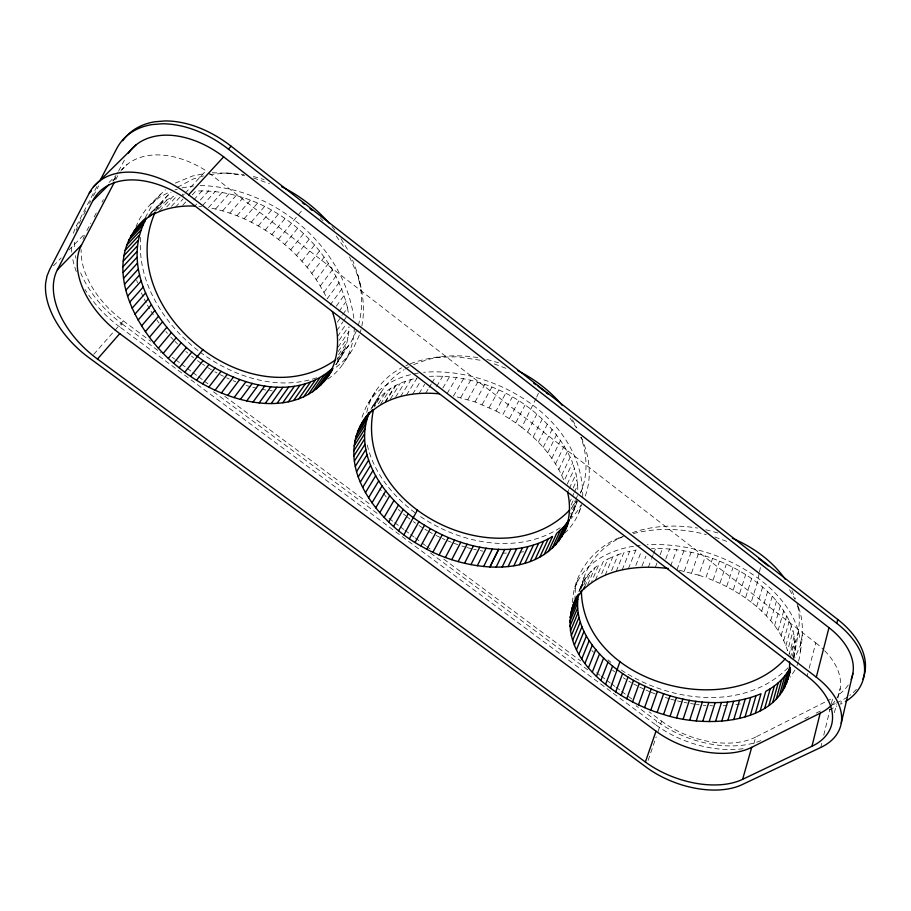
<?xml version="1.0" encoding="UTF-8"?>
<svg xmlns="http://www.w3.org/2000/svg" width="911" height="911" viewBox="0 0 911 911"><rect width="100%" height="100%" fill="white"/><g stroke="black" fill="none" stroke-linecap="round" stroke-linejoin="round"><path stroke-width="0.68" stroke-dasharray="4.55 3.42" d="M793.606 658.551C801.031 628.488 779.918 600.087 757.28 582.698C727.251 559.889 689.263 547.374 651.524 548.57M798.594 661.158C807.34 629.342 785.009 598.823 760.958 580.398C728.709 555.869 687.668 542.705 647.129 544.744M800.427 651.593C802.898 636.39 803.923 620.334 797.911 605.781M336.057 364.571C344.256 353.855 348.856 340.566 349.107 327.083M354.299 327.459C354.185 347.535 344.813 367.828 327.812 379.056M582.733 496.928C583.666 419.219 494.548 366.04 423.604 372.337M572.563 602.524C573.418 571.835 595.475 545.279 624.251 535.873M140.67 237.395C136.832 282.421 164.31 324.51 198.803 351.099M802.249 635.024L800.359 645.216L794.791 658.22M793.697 657.81L794.415 655.18C796.84 638.805 802.067 621.837 797.432 605.325M361.826 326.092C366.279 303.818 360.847 280.85 352.591 260.125M582.083 585.955C585.363 563.863 602.308 546.008 622.076 536.921M759.205 573.349L757.28 582.698L751.222 602.182C767.278 614.709 781.592 630.879 787.548 650.716L793.037 631.004M759.478 572.017L760.583 566.665M798.378 631.357L795.656 641.15L789.154 653.586M570.332 517.881L574.078 510.194L576.8 500.617L570.73 513.975M847.583 696.949A86.944 54.387 17.1 0 1 841.57 700.422L840.659 704.249A87.149 54.353 17.1 0 0 845.533 701.527M834.419 712.653L836.332 704.624M837.938 697.94L840.181 688.579M820.765 747.453L821.768 743.342M823.76 735.131L830.069 709.111M831.401 703.634L832.722 698.156L827.678 700.707M360.403 331.889L360.972 329.577M358.296 325.421C363.09 309.205 362.373 291.748 358 275.521M577.415 580.17L575.319 589.941L574.943 598.732M807.089 676.121L807.795 673.468M809.184 668.15L815.789 642.893L208.243 172.441M366.757 412.33C370.834 393.199 384.283 376.812 401.523 367.885M792.342 656.307L795.223 645.797M793.242 657.116L795.041 650.545M790.247 658.015L794.961 640.934M788.767 655.715L794.221 636.003M785.863 645.671L791.386 625.971M753.83 743.82L755.754 737.022L826.414 701.345M783.722 640.615L789.29 620.926M781.126 635.559L786.728 615.882M778.074 630.526L783.745 610.871M774.601 625.55L780.317 605.906M770.695 620.63L776.479 601.021M766.39 615.825L772.232 596.238M761.698 611.133L767.609 591.581M756.631 606.578L762.609 587.06M751.222 602.182L745.494 597.969L751.621 578.531M745.494 597.969L739.47 593.972L745.676 574.568M739.47 593.972L733.173 590.18L739.47 570.833M733.173 590.18L726.636 586.638L733.013 567.337M359.287 335.237L353.627 347.797L342.821 364.377M726.636 586.638L719.895 583.359L726.363 564.091M361.963 417.249L365.675 407.764L374.888 392.299M580.546 493.01C588.016 475.394 587.561 455.056 580.842 437.291M564.661 533.208C572.825 525.624 578.861 515.683 581.332 504.785L576.97 511.629L570.776 518.883M719.895 583.359L712.983 580.341L719.531 561.13M585.238 496.062C592.378 476.886 589.497 455.227 581.024 436.973M648.142 760.389L656.216 736.828M658.015 731.59L661.602 721.113L649.053 711.787M712.983 580.341L705.923 577.62L712.55 558.454M743.091 748.694A81.489 48.716 19.5 0 1 655.396 724.575L656.626 721.034L636.072 705.763M580.011 589.166L584.042 577.54M679.367 570.286L698.76 575.194L705.467 556.074M796.988 665.702L798.195 662.286M691.517 573.076L698.316 554.002M684.229 571.265L691.107 552.248M574.761 588.688C582.653 563.533 609.038 550.119 633.509 546.281M676.93 569.796L683.888 550.825M374.193 406.966C379.215 391.411 390.238 378.122 404.131 369.65M580.33 588.358C583.757 578.713 590.67 570.605 598.857 564.604L591.683 581.651M670.598 566.118L676.702 549.732M577.563 500.948L570.457 518.325M665.77 559.024L669.562 548.957M655.328 567.348L657.252 562.326M660.122 554.799L662.525 548.524M579.054 512.244L581.924 504.808M648.336 567.2L651.24 559.696M651.718 558.443L653.176 554.685M653.654 553.433L655.59 548.433M641.982 566.141L645.888 556.154M635.821 565.412L641.23 551.713M628.385 568.737L635.832 550.107L638.383 549.754M135.967 227.26C141.114 211.716 153.868 200.625 165.438 189.807M622.167 569.899L629.672 551.303L635.832 550.107M616.223 571.356L623.762 552.818L629.672 551.303M611.566 570.662L618.148 554.617L623.762 552.818M605.189 575.183L612.83 556.712L618.148 554.617M601.693 573.828L607.831 559.081L612.83 556.712M595.464 580.113L603.162 561.711L607.831 559.081M587.732 584.737L594.917 567.712M584.714 586.741L591.364 571.049M82.935 239.229L84.507 235.528M578.884 591.478L581.104 586.274M579.168 591.33L583.051 582.22M580.979 588.757L585.42 578.314M583.757 585.033L588.199 574.59M356.417 330.921L351.498 341.181L336.022 364.252M580.466 492.851L581.537 490.369M145.259 217.74L153.492 202.47L161.065 193.701M536.158 398.244L521.798 427.361C539.893 441.436 555.585 459.417 564.091 480.917L572.632 462.742C549.447 408.014 488.114 373.487 429.525 376.345M536.716 396.991L538.412 393.245M570.685 516.435L575.65 505.503M571.436 508.93L575.308 500.412M575.866 499.205L577.528 495.561M571.151 504.933L573.93 498.852M569.307 503.225L573.771 493.511M574.329 492.293L577.676 485.005L576.037 474.005L572.632 462.742M573.156 488.045L577.084 479.55M567.599 492.213L568.726 489.788M569.284 488.569L576.037 474.005M567.2 484.162L574.556 468.391M561.666 475.235L570.263 457.071M558.807 469.552L567.462 451.412M555.516 463.893L564.239 445.798M551.815 458.301L560.607 440.229M547.705 452.79L556.564 434.752M543.218 447.381L552.157 429.377M538.355 442.108L547.374 424.15M533.151 437.007L542.25 419.083M527.617 432.076L536.807 414.198M73.415 233.262A89.415 56.824 40.7 0 1 76.296 226.099L97.101 186.197M81.056 219.528L79.109 223.263L76.296 226.099M83.664 214.54L85.623 210.794M89.529 203.324L90.838 200.83M93.446 195.842L98.661 185.867M115.663 179.786L117.633 176.017A83.766 55.719 42 0 1 120.241 171.803M521.798 427.361L515.694 422.875L525.043 405.076M86.875 230.585L90.838 223.161M94.129 216.977L96.771 212.024M102.043 202.117L103.364 199.646M113.26 181.073L117.872 172.418M118.532 171.177L124.477 160.04M515.694 422.875L509.351 418.639L518.792 400.886M509.351 418.639L502.781 414.676L512.324 396.98M463.653 378.577L453.53 395.943L475.018 401.899L496.039 410.998L505.662 393.347M489.139 407.638L498.852 390.033M482.124 404.598L491.929 387.05M155.963 211.033L164.47 198.78L171.063 192.278M475.018 401.899L484.903 384.396M370.891 409.346L381.026 392.311M467.867 399.553L477.831 382.096M460.693 397.56L470.736 380.16M447.085 393.541L456.616 377.382M794.95 670.052L790.304 677.18M442.803 388.075L449.647 376.55M436.585 386.446L442.792 376.106M425.665 393.222L428.443 388.644M429.138 387.494L431.222 384.055M431.916 382.916L436.073 376.038M419.06 393.495L424.64 384.351M412.649 394.133L420.37 381.584M406.477 395.135L417.044 378.065C400.419 381.755 382.369 389.339 375.104 406.01M400.544 396.501L411.157 379.466M395.613 397.094L405.554 381.219M390.307 399.132L400.282 383.28M385.228 401.535L395.237 385.717M385.273 402.298L395.978 385.353M380.547 404.233L390.568 388.439M378.361 403.846L386.241 391.457M371.916 407.741L378.703 398.312L372.952 407.308M576.116 501.232L571.459 507.848M335.738 364.719L341.056 356.975M368.169 403.3C377.553 388.245 393.825 378.634 410.815 374.615M336.979 359.743L345.371 347.581M337.321 361.257L343.413 352.42M338.14 351.555L348.104 337.184M338.539 354.664L346.943 342.502M338.083 347.125L348.845 331.661M372.701 406.158L375.503 402.127M339.131 340.293L348.389 327.038M337.434 336.592L345.952 324.453M336.831 330.522L343.06 321.708M343.834 320.604L346.169 317.301M337.355 322.13L342.046 315.525M342.821 314.432L347.512 307.827C331.695 241.267 264.68 187.996 195.785 191.059L192.039 195.136M339.017 311.437L346.089 301.552M336.318 306.176L344.221 295.198M329.998 305.231L341.921 288.81M339.199 282.399L327.197 298.785C304.547 252.449 259.35 217.103 208.528 207.571L222.341 192.141M323.974 292.34L336.045 275.987M320.33 285.929L332.492 269.622M316.288 279.586L328.541 263.313M348.48 345.907L337.366 358.33M311.858 273.334L324.202 257.107M307.064 267.208L319.499 251.026M350.576 352.546L343.39 361.109L334.872 368.351M301.928 261.229L314.454 245.105M148.709 215.383L168.455 194.601M296.462 255.433L309.08 239.354M290.689 249.853L303.409 233.82M284.642 244.501L297.453 228.524M278.345 239.411L302.634 209.553M271.831 234.605L284.836 218.742M265.124 230.119L278.231 214.301M258.257 225.962L271.455 210.19M251.254 222.159L264.566 206.444M244.171 218.72L257.562 203.051M237.031 215.668L250.514 200.056M229.857 213.015L243.431 197.448M93.742 354.322L123.27 320.831A76.74 48.727 40.7 0 1 81.159 249.66M655.396 724.575L119.603 326.844L122.176 323.929A89.198 56.846 40.8 0 1 79.519 270.043M222.694 210.783L236.348 195.261M215.577 208.961L229.31 193.485M202.515 205.59L215.463 191.219M194.795 206.091L196.651 204.053M200.363 199.953L208.733 190.741M193.758 199.873L202.162 190.684M182.667 205.328L186.425 201.251M175.538 207.116L183.054 198.985M182.314 196.241L184.216 194.202M185.161 193.178L206 170.699A83.766 55.719 42 0 0 121.744 169.845M171.473 206.285L182.781 194.1M166.747 206.877L177.144 195.717M159.493 210.908L172.748 196.73L177.019 195.113M154.494 211.01L163.035 201.912L172.748 196.73M158.241 209.245L167.726 199.133M150.919 212.559L163.035 201.912M151.089 213.128L158.685 205.043M787.969 667.809C743.422 712.504 667.387 701.789 619.184 668.606M53.419 265.83L61.208 257.893M68.997 249.944L84.586 234.059M109.058 182.462L116.027 175.516M121.015 170.551L126.993 164.595M112.657 180.982L117.633 176.017M150.543 204.406L159.231 197.459L169.4 191.982M560.151 527.776C516.696 555.744 458.358 543.207 418.217 515.011M177.508 187.21L193.553 178.863L205.635 175.288M405.11 369.012L409.29 366.7M175.299 183.088L192.597 175.994L205.51 173.397M804.868 718.779L811.189 715.613M816.256 713.085L822.587 709.92M832.711 704.852L835.239 703.588M836.503 702.962L841.57 700.422M829.249 709.931L836.856 706.15M413.651 364.594L427.714 359.492L440.491 356.884M405.885 365.687L408.151 364.685M618.603 538.469L622.167 537.103M316.652 377.78C277.024 391.343 233.17 376.63 200.739 352.603M410.428 363.694C432.805 355.552 457.538 353.798 480.928 358.171M632.371 532.696C653.187 525.419 675.882 524.565 697.541 528.073M174.992 189.841L177.349 189.158M633.35 533.55C657.195 527.401 682.555 528.494 706.298 534.575M182.132 187.871L193.531 185.981M209.473 174.593L225.359 173.136L243.943 174.616M414.516 373.726L418.365 373.066M735.906 704.658L740.825 703.861M520.01 552.248L523.609 551.736M636.197 545.905L640.205 545.336M435.936 357.397L457.197 356.793L481.851 360.46M723.152 705.774L727.012 705.524M212.32 172.771L232.248 173.306M200.215 185.571C273.778 186.801 346.066 247.063 354.208 321.287M502.508 553.045L506.345 553.125M709.931 705.718L712.596 705.786M703.212 705.251L705.9 705.433M198.871 206.41L201.593 206.615M226.452 172.896L244.786 175.709M696.448 704.499L699.147 704.795M269.633 390.523L272.195 390.853M695.093 704.294L684.229 702.427M480.302 550.677L482.944 551.109M261.901 389.327L265.784 390.033M473.686 549.276L476.328 549.834M486.838 359.446L498.579 362.783M677.465 700.901L682.874 702.165M252.78 387.323L256.697 388.245M705.877 529.724L718.802 533.186M467.058 547.579L472.353 548.934M253.417 176.461L264.076 179.558M670.747 699.124L676.11 700.593M253.452 177.964L269.508 183.737M246.232 385.455L251.47 386.947M461.786 545.974L465.749 547.181M714.93 537.034L729.358 542.318M665.417 697.496L669.403 698.748M698.76 575.194L705.923 577.62M453.917 543.286L457.846 544.664M494.206 363.899L506.357 368.477M233.148 380.707L235.755 381.72M447.438 540.724L451.321 542.261M651.046 692.246L656.205 694.319M226.645 377.86L229.242 378.999M442.313 538.458L444.875 539.585M645.967 690.048L649.759 691.734M220.211 374.694L223.423 376.277M436.005 535.406L441.038 537.889M639.75 687.099L643.451 688.921M633.703 683.945L637.29 685.892M496.039 410.998L502.781 414.676M214.905 371.813L217.023 372.963M428.591 531.432L432.281 533.447M628.989 681.269L631.3 682.646M424.981 529.28L427.384 530.714M207.594 367.486L211.762 369.991M623.283 677.738L625.515 679.196M202.481 364.138L204.519 365.482M419.071 525.545L422.579 527.833M197.459 360.608L201.456 363.466M413.332 521.593L415.598 523.21M123.27 320.831L150.645 341.192M172.316 357.306L174.593 359.002M175.743 359.845L180.298 363.238M181.437 364.093L186.003 367.475M187.142 368.329L191.709 371.722M192.847 372.565L197.414 375.958M198.552 376.812L203.107 380.194M204.258 381.049L208.813 384.442M224.778 396.308L369.627 504.011M389.02 518.427L393.575 521.821M394.725 522.675L399.28 526.068M400.419 526.911L403.846 529.462M404.985 530.304L409.551 533.698M410.69 534.541L414.106 537.091M415.245 537.934L420.95 542.182M422.089 543.024L425.517 545.575M426.655 546.418L430.072 548.957M443.759 559.138L580.626 660.908M596.591 672.773L600.019 675.324M601.158 676.167L605.724 679.56M606.863 680.415L610.279 682.954M611.418 683.808L614.845 686.347M615.984 687.201L620.55 690.584M621.689 691.438L631.949 699.067M122.176 323.929L160.996 352.773M213.527 391.81L377.985 513.998M430.516 553.023L588.107 670.12M406.705 516.583L409.984 519.133M191.572 356.155L193.519 357.67M414.835 512.608C391.81 495.345 372.462 471.044 366.7 442.325M612.534 670.154L614.583 671.749M185.855 351.464L187.746 353.058M403.527 513.963L405.623 515.728M608.013 659.883L610.905 662.365M398.392 509.454L400.385 511.299M175.026 341.42L177.645 344.028M320.171 217.82L323.075 220.701M170.778 337.002L173.284 339.689M591.877 650.443L593.46 652.253M165.916 331.536L167.487 333.38M386.23 496.985L379.762 488.831M331.946 226.486L335.157 230.449M336.25 236.051L343.789 246.881M156.977 320.114L159.061 323.041M570.024 418.115L576.162 427.51M789.541 589.713L795.041 599.37M340.987 238.659L347.398 249.25M150.998 311.232L153.321 314.807M572.484 419.857L576.914 427.908M147.434 305.162L149.575 308.806M349.517 256.925L357.044 273.96L360.995 287.591M144.211 299.024L146.147 302.703M791.921 590.533L795.383 598.698M141.342 292.818L143.061 296.542M581.081 437.143L582.197 439.557M797.023 603.72L798.731 608.081M136.696 280.337L137.55 282.831M347.512 307.827L348.503 313.999M577.676 485.005L577.825 490.346M760.844 740.632A81.307 48.761 19.5 0 1 656.626 721.034M856.431 689.308A86.944 54.387 17.1 0 1 849.769 695.4M119.603 326.844A89.415 56.824 40.7 0 1 85.065 289.493M76.296 271.569A89.415 56.824 40.7 0 1 72.629 258.473M71.753 252.096A89.415 56.824 40.7 0 1 71.525 246.733M75.92 258.212A89.198 56.846 40.8 0 1 75.397 255.627M74.372 246.767A89.198 56.846 40.8 0 1 74.497 239.684M76.217 230.426A89.198 56.846 40.8 0 1 77.503 226.748M755.754 737.022A70.215 41.952 19.5 0 1 661.602 721.113M848.243 684.992A75.943 47.349 17.1 0 1 836.958 695.765M824.66 650.739A76.41 47.03 17.6 0 1 835.626 700.16M834.897 701.197A76.41 47.03 17.6 0 1 831.538 705.16M815.789 642.893A76.41 47.03 17.6 0 1 822.838 648.939"/><path stroke-width="1.37" d="M581.4 592.082C584.213 682.624 727.57 722.252 785.271 658.79M576.663 596.682C548.673 653.46 616.337 700.992 663.595 714.452C707.505 729.312 791.033 724.678 789.598 661.864M332.253 370.094C299.07 426.564 219.551 401.694 179.171 367.748C137.276 335.499 96.133 262.607 145.225 218.606M320.444 385.467L331.843 368.932C290.951 404.575 229.048 382.597 191.822 352.09C154.813 322.255 121.22 268.176 145.111 220.769L130.899 235.892M568.259 523.176C546.099 583.245 465.009 572.302 420.882 545.928C378.224 522.766 330.818 464.268 366.245 416.259M755.424 713.131L760.981 693.761C719.667 710.899 671.589 701.379 633.509 680.369C603.56 663.379 572.131 632.257 578.428 594.769M544.209 554.514L552.521 536.465C510.786 561.472 456.935 547.147 418.935 521.604C384.954 498.807 352.181 455.056 369.297 412.626M563.852 532.878C570.092 520.352 570.776 505.685 567.599 492.213M841.252 723.163L852.89 673.366M108.682 184.944L92.774 200.819L57.359 269.85A80.532 49.433 39.9 0 0 97.488 359.048L645.387 762.017A73.518 42.339 20 0 0 742.624 779.326L811.974 746.257L820.173 713.188A76.41 47.03 17.6 0 0 831.538 705.16M845.533 701.527A87.149 54.353 17.1 0 0 836.788 623.329L837.756 619.48L231.109 146.204A95.325 64.43 42.7 0 0 165.107 120.947L155.029 121.744A95.325 64.43 42.7 0 0 122.734 140.715M91.316 191.025L89.312 193.007L49.524 269.804L47.008 275.965L45.675 282.809A79.166 48.329 40 0 0 90.052 358.501L645.899 766.937A72.242 41.394 20 0 0 742.294 784.553L820.765 747.453A78.278 46.894 17.8 0 0 816.313 677.18L828.976 627.679L223.662 156.863A84.222 56.744 42.6 0 0 128.417 153.139M782.162 691.779L787.548 672.17L789.894 668.184L784.508 687.828M789.655 670.245L790.372 667.626M786.444 683.683L790.384 669.266M789.028 674.869L790.463 669.619M787.958 679.355L790.463 670.177M779.406 695.537L784.804 675.951L787.548 672.17M776.263 699.067L781.684 679.515L784.804 675.951M373.476 409.563C352.773 507.484 501.938 580.911 569.739 509.932M772.756 702.381L778.199 682.863L781.684 679.515M768.907 705.444L774.373 685.96L778.199 682.863M764.716 708.268L770.205 688.818L774.373 685.96M760.207 710.831L765.741 691.426L770.205 688.818M742.624 779.326L751.712 747.316L820.173 713.188M750.357 715.169L755.959 695.833M745.039 716.923L750.687 697.644M739.504 718.403L745.198 699.17M620.015 661.466L610.495 688.26M733.765 719.599L739.504 700.411M727.832 720.521L733.628 701.379M721.751 721.148L727.604 702.062M715.534 721.501L721.432 702.461M709.191 721.58L715.158 702.575M702.768 721.364L708.792 702.415M696.277 720.886L702.358 701.982M689.741 720.123L695.89 701.265M683.182 719.098L689.388 700.286M676.622 717.811L682.897 699.044M670.086 716.262L676.417 697.541M645.387 762.017L656 731.18L119.762 333.62A78.87 49.718 40.4 0 1 81.534 245.025L114.353 182.291M663.595 714.452L669.995 695.788M657.161 712.413L663.629 693.783M650.818 710.125L657.355 691.54M644.578 707.619L651.183 689.08M638.474 704.886L645.136 686.382M632.507 701.948L639.237 683.478M626.711 698.794L633.509 680.369M621.097 695.469L627.964 677.067M615.688 691.95L622.612 673.582M605.553 684.423L612.602 666.112M600.861 680.437L607.979 662.16M596.443 676.315L603.617 658.061M592.309 672.079L599.54 653.847M588.495 667.74L595.771 649.52M584.976 663.31L592.321 645.102M581.81 658.801L589.201 640.615M578.975 654.235L586.411 636.049M576.504 649.611L583.985 631.448M574.397 644.965L581.924 626.802M572.666 640.308L580.239 622.145M571.322 635.639L578.94 617.487M569.842 626.392L577.517 608.229M570.388 631.004L578.029 612.841M569.705 621.837L577.403 603.674M573.338 604.483C575.593 597.593 581.605 592.97 584.714 586.741M571.801 608.662L577.506 595.247M570.685 612.955L578.758 593.972M569.99 617.351L577.711 599.176M580.432 592.867L581.537 590.26M567.382 523.723L569.033 520.079M561.483 537.126L569.181 520.158M555.619 544.892L563.875 526.752L569.045 519.953M558.739 541.134L566.984 522.971M548.331 551.588L556.621 533.504L563.875 526.752M552.146 548.376L560.413 530.259M154.836 213.037C113.146 308.954 249.648 420.939 335.202 360.084M539.79 557.156L548.115 539.13M535.087 559.491L543.446 541.498M530.122 561.518L538.515 543.571M524.918 563.249L533.345 545.325M519.498 564.661L527.97 546.771M513.895 565.754L522.402 547.91M508.099 566.54L516.662 548.729M502.166 566.995L510.764 549.242M496.096 567.154L504.74 549.435M498.613 549.31L489.913 566.995L498.716 549.322M483.65 566.517L492.407 548.889M477.307 565.742L486.132 548.149M470.941 564.661L479.812 547.112M417.454 509.989L403.892 534.848M464.542 563.283L473.481 545.78M458.142 561.62L467.138 544.152M99.709 181.209L116.619 148.789A95.575 64.419 42.6 0 1 152.148 124.579L162.249 123.782A95.575 64.419 42.6 0 1 228.399 149.131L836.788 623.329M451.754 559.661L460.818 542.25M445.422 557.441L454.555 540.064M439.136 554.936L448.337 537.604M432.941 552.18L442.211 534.882M426.849 549.174L436.187 531.91M420.882 545.928L430.288 528.699M415.052 542.444L424.526 525.26M409.381 538.743L418.935 521.604M398.608 530.749L408.287 513.667M393.529 526.467L403.288 509.408M388.69 522.014L398.517 504.99M384.1 517.414L393.996 500.412M379.773 512.665L389.737 495.698M375.731 507.803L385.763 490.858M371.995 502.826L382.085 485.905M368.568 497.759L378.725 480.86M365.459 492.612L375.685 475.736M362.692 487.408L372.975 470.554M360.289 482.17L370.629 465.327M358.239 476.909L368.636 460.066M356.565 471.636L367.019 454.817M355.279 466.386L365.778 449.567M354.379 461.16L364.924 444.352M353.889 455.99L364.468 439.193M353.798 450.899L364.423 434.103M326.935 377.826C340.384 358.615 339.712 333.062 332.367 311.653M354.117 445.9L364.776 429.104M361.94 423L372.952 409.381M355.985 436.301L366.7 419.493M354.846 441.015L365.539 424.207M359.549 427.236L368.864 412.649M367.93 415.177L370.082 411.806M357.567 431.655L368.295 414.847M323.86 381.8L332.982 368.556M316.698 388.815L328.097 372.303M308.282 394.52L319.704 378.042M312.632 391.832L324.043 375.343M303.659 396.854L315.104 380.411M298.774 398.847L310.241 382.426M293.661 400.498L305.151 384.1M288.32 401.785L299.844 385.421M282.797 402.719L294.355 386.389M277.092 403.3L288.696 387.004M271.239 403.527L282.888 387.277M265.249 403.402L276.944 387.186M259.145 402.924L270.897 386.742M252.962 402.104L264.759 385.957M246.699 400.942L258.553 384.841M240.39 399.439L252.301 383.383M234.047 397.617L246.027 381.595M227.704 395.465L239.752 379.477M221.384 392.994L233.489 377.052M215.087 390.227L227.272 374.33M208.847 387.152L221.1 371.301M202.686 383.804L215.007 367.987M196.617 380.172L209.018 364.389M190.661 376.277L203.142 360.54M184.842 372.132L202.948 349.528M179.171 367.748L191.822 352.09M173.682 363.136L186.402 347.512M168.387 358.319L181.187 342.73M163.285 353.309L176.176 337.753M158.423 348.116L171.393 332.595M153.811 342.752L166.85 327.277M149.45 337.252L162.579 321.799M145.373 331.615L158.582 316.197M141.581 325.876L154.881 310.492M138.108 320.046L151.477 304.684M97.488 359.048L119.762 333.62M134.965 314.136L148.413 298.808M132.152 308.169L145.669 292.875M129.692 302.179L143.289 286.908M127.586 296.177L141.262 280.93M125.866 290.188L139.611 274.963M124.534 284.232L138.335 269.03M123.589 278.333L137.459 263.142M123.053 272.514L136.969 257.335M228.399 149.131L231.109 146.204M89.312 193.007A87.035 56.516 41.7 0 1 188.645 194.817L223.662 156.863M122.917 266.798L136.901 251.63M123.201 261.195L137.231 246.05M123.896 255.752L137.971 240.606M125.023 250.468L139.132 235.334M126.561 245.389L140.715 230.267M136.878 227.431L151.647 214.039M128.519 240.515L142.708 225.393M148.8 217.069L155.394 212.286M133.689 231.519L146.352 218.173M57.359 269.85L81.534 245.025M93.457 186.857L135.967 144.963M583.609 589.36C605.826 568.065 639.26 564.934 668.458 568.51M371.517 411.635C389.806 395.431 415.78 391.571 439.375 393.825M153.504 214.301C166.144 207.697 180.651 205.487 194.795 206.091M732.421 538.253C753.078 547.158 772.152 560.743 785.236 579.225M517.938 370.754C534.848 379.192 550.153 390.956 562.303 405.463M281.613 186.687C299.787 195.66 316.174 208.255 329.475 223.548M533.812 383.337L535.975 384.772M758.852 558.591L768.303 565.947M302.418 202.697L304.627 204.326M538.048 386.31L544.174 390.99M188.645 194.817L816.313 677.18M309.991 208.63L312.12 210.373M546.144 392.607L548.115 394.224M837.756 619.48A86.944 54.387 17.1 0 1 862.911 678.991M828.976 627.679A75.943 47.349 17.1 0 1 851.193 679.412M751.712 747.316A72.117 42.726 19.7 0 1 656 731.18M92.774 200.819A85.634 55.537 41.4 0 1 182.314 196.241L807.089 676.121A77.97 46.7 18 0 1 811.974 746.257"/></g></svg>
